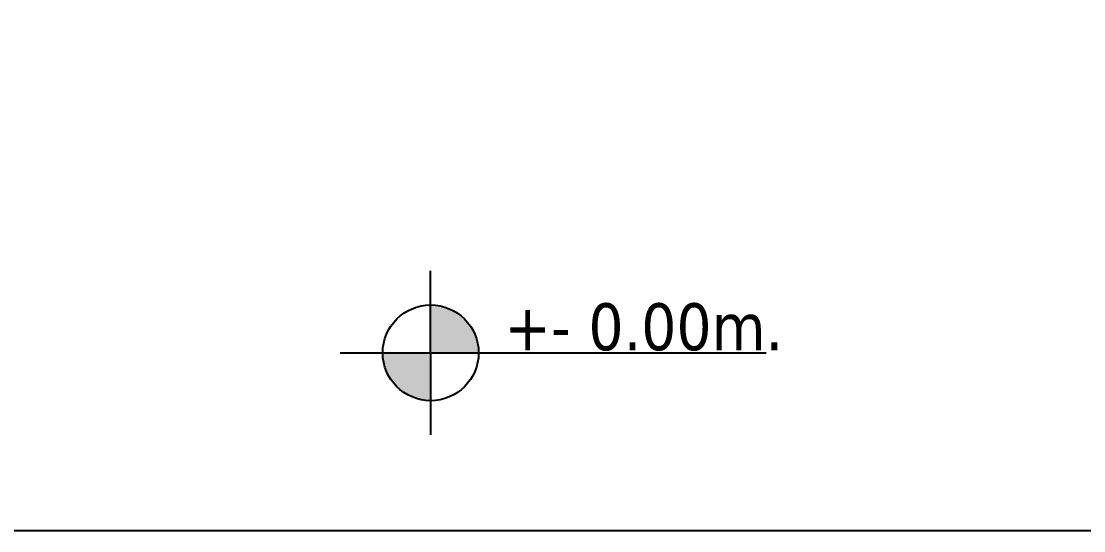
# Model space of a CAD drawing. Header units: millimetres. Extents: x 154 to 5560, y 36 to 724.
# Drawn here: x 4662.2 to 4735.7, y 79.8 to 115.1 of the extents above; entities that cross this region are included whole.
import ezdxf

# ---------------------------------------------------------------- set-up
doc = ezdxf.new("R2010")
doc.units = ezdxf.units.MM
doc.layers.add('MİMARİ PLAN', color=8, linetype='Continuous')
doc.styles.add('taho', font='tahoma.ttf')

msp = doc.modelspace()

# ---------------------------------------------------------------- hatches: boundary and pattern name
at = {"layer": 'MİMARİ PLAN'}
h = msp.add_hatch(color=256, dxfattribs=at)
h.dxf.hatch_style = 1
h.paths.add_polyline_path([(4690.56, 88.797, -0.414214), (4687.245, 92.112), (4690.56, 92.112)])
h.paths.add_polyline_path([(4693.875, 92.112), (4690.56, 92.112), (4690.56, 95.427, -0.414214)])

# ---------------------------------------------------------------- linework, layer by layer
for p, q in [((4690.56, 92.112), (4690.56, 97.785)), ((4684.299, 92.112), (4713.757, 92.112)), ((4690.56, 92.112), (4690.56, 86.44))]:
    msp.add_line(p, q, dxfattribs=at)
msp.add_lwpolyline([(4938.47, 79.803), (4637.276, 79.803), (4637.276, 693.162), (4938.47, 693.162), (4938.47, 79.803)], dxfattribs=at)
msp.add_circle((4690.56, 92.112), 3.315, dxfattribs=at)

# ---------------------------------------------------------------- texts
at = {"layer": 'MİMARİ PLAN', "style": 'taho'}
msp.add_text('+- 0.00m.', height=3.245, dxfattribs=at).set_placement((4695.667, 92.294))

doc.saveas('drawing.dxf')
